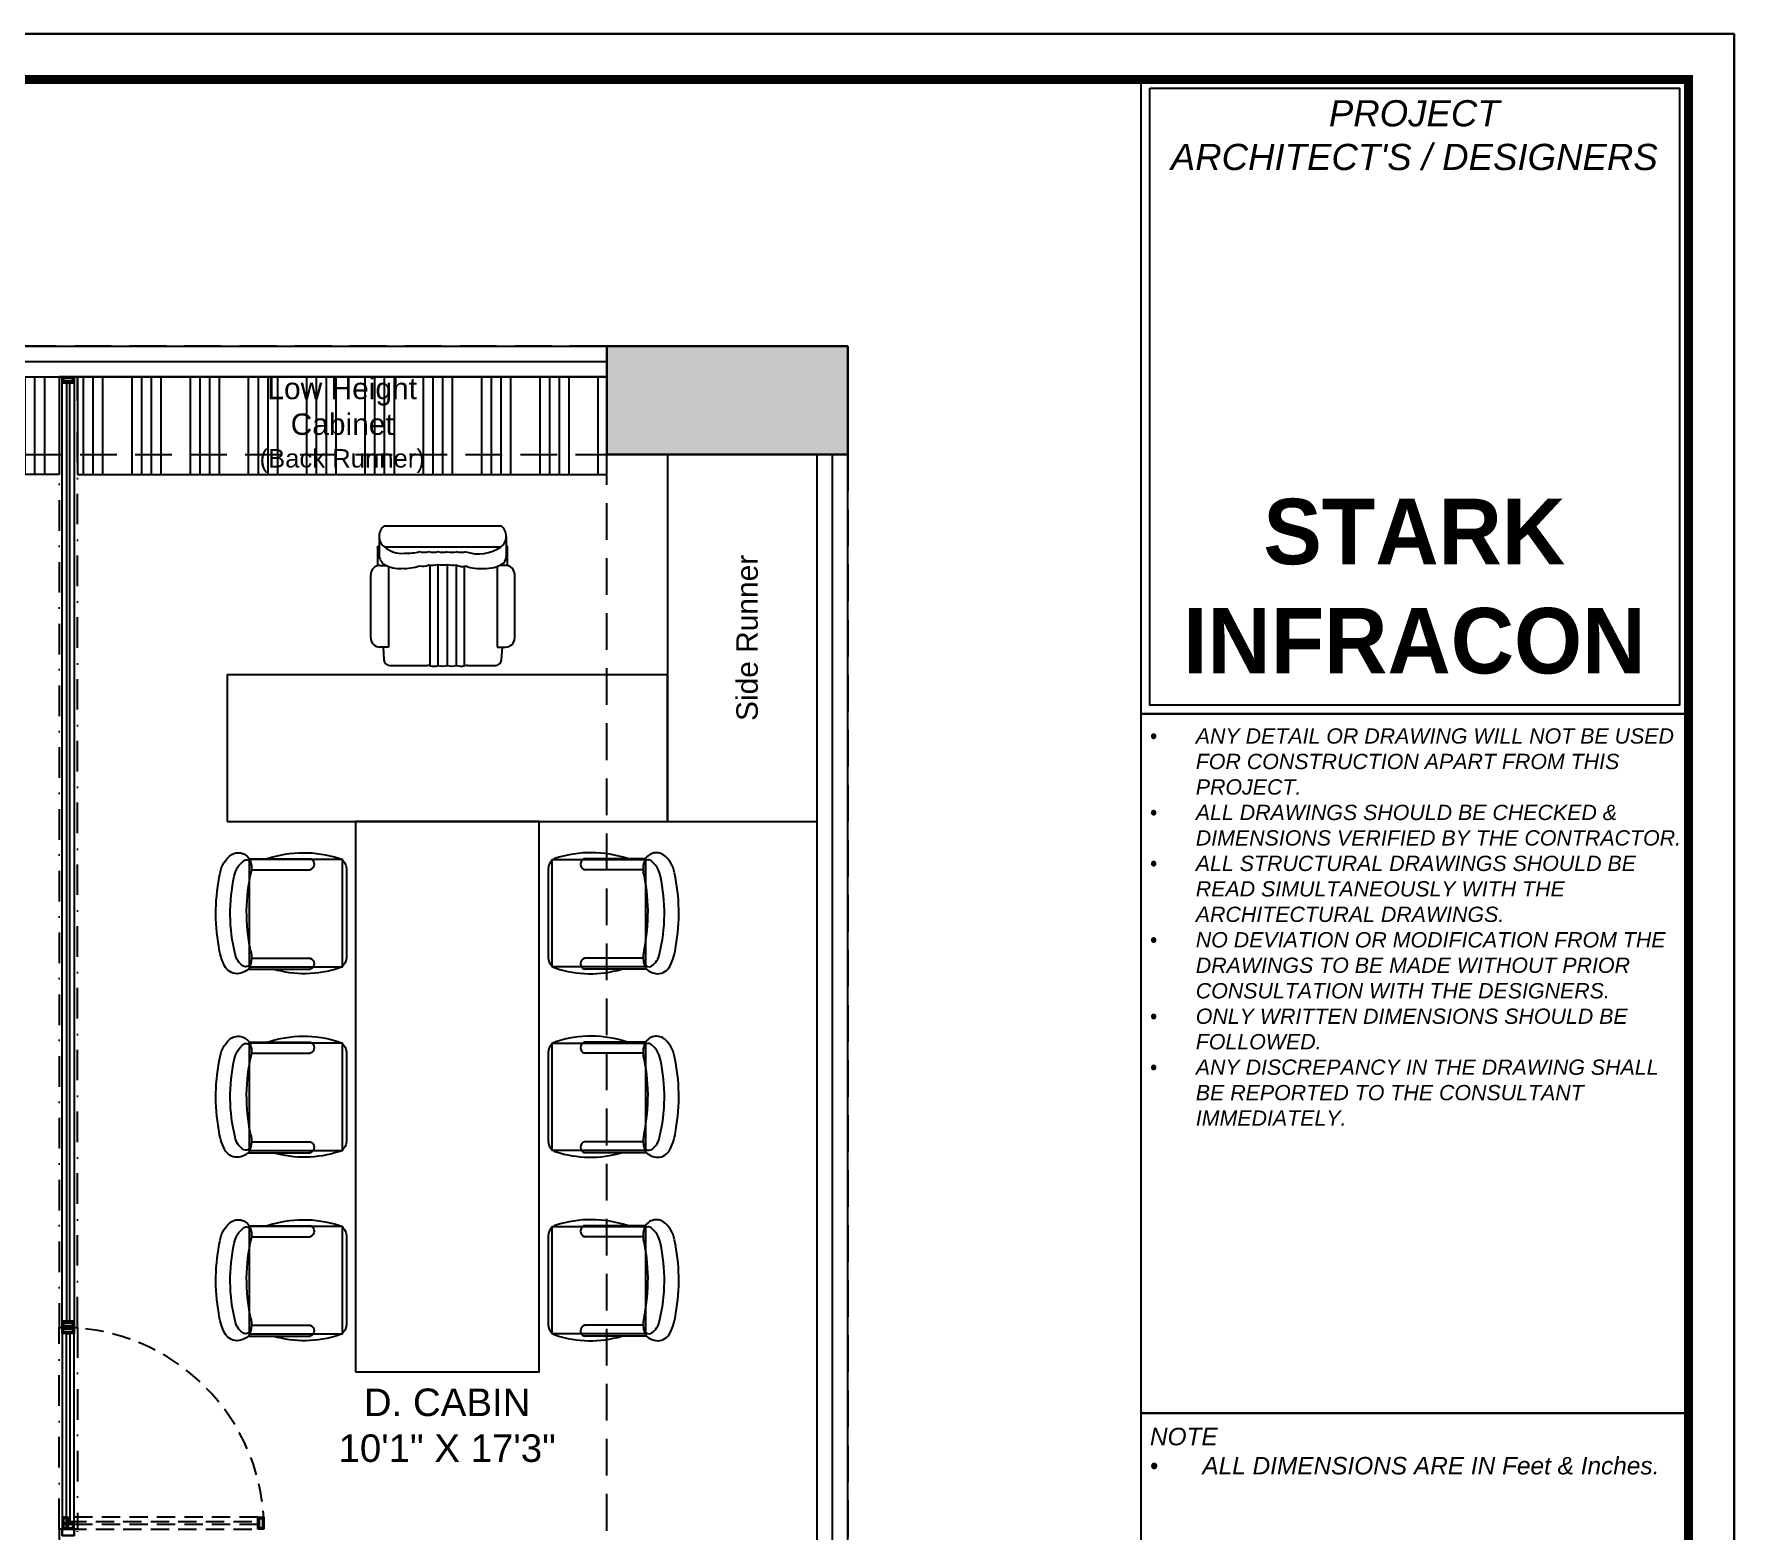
# Model space of a CAD drawing. Header units: inches. Extents: x -1805 to -919, y 1140 to 1766.
# Drawn here: x -1197.1 to -919.3, y 1521.6 to 1766.2 of the extents above; entities that cross this region are included whole.
import ezdxf

# ---------------------------------------------------------------- set-up
doc = ezdxf.new("R2010")
doc.units = ezdxf.units.IN
for name, pattern in [('( Dashed )', [0.75, 0.5, -0.25]), ('( Hidden )', [0.375, 0.25, -0.125]), ('DASHDOT', [1, 0.5, -0.25, 0, -0.25])]:
    doc.linetypes.add(name, pattern=pattern)
for name, color, linetype in [('.', 252, 'Continuous'), ('I- Beam', 1, '( Hidden )'), ('I- Furniture', 42, 'Continuous'), ('I- Glass', 4, 'Continuous'), ('I- Partitions', 42, 'Continuous'), ('I- Text', 251, 'Continuous'), ('I- Window', 140, 'Continuous')]:
    doc.layers.add(name, color=color, linetype=linetype)
doc.layers.add('I- Column', color=1, linetype='Continuous', lineweight=30)
doc.layers.add('I- Name Plate', color=250, linetype='Continuous', true_color=0x333333)
doc.styles.add('PDF Century Gothic Bold', font='GOTHICB.TTF')
doc.styles.add('PDF CenturyGothic-Bold Italic', font='ariali.ttf')
doc.styles.get("Standard").update_dxf_attribs({"font": 'arial.ttf'})

# ---------------------------------------------------------------- blocks, each defined once
blk = doc.blocks.new('Boss chair')
at = {"layer": 'I- Furniture'}
for p, q in [((0.79, 1385.41), (19.85, 1385.41)), ((-0.29, 1382.08), (-0.07, 1382.08)), ((-0.29, 1378.95), (-0.29, 1382.08)), ((-0.07, 1383.7), (-0.07, 1380.65)), ((0.88, 1381.99), (19.85, 1381.99)), ((20.72, 1383.7), (20.72, 1380.41)), ((20.93, 1382.08), (20.72, 1382.08)), ((20.93, 1378.95), (20.93, 1382.08)), ((0.06, 1378.95), (1.05, 1378.95)), ((1.44, 1378.78), (1.44, 1365.59)), ((8.25, 1362.53), (8.25, 1379)), ((9.57, 1362.58), (9.57, 1379.11)), ((11.08, 1362.58), (11.08, 1379.12)), ((12.59, 1362.58), (12.59, 1379.02)), ((13.91, 1362.53), (13.91, 1378.82)), ((19.21, 1378.78), (19.21, 1365.59)), ((20.59, 1378.95), (19.61, 1378.95)), ((-1.44, 1367.09), (-1.44, 1377.45)), ((22.09, 1367.09), (22.09, 1377.45)), ((1.44, 1365.59), (0.06, 1365.59)), ((0.57, 1365.59), (0.72, 1363.5)), ((19.21, 1365.59), (20.59, 1365.59)), ((19.92, 1363.5), (20.08, 1365.59)), ((1.72, 1362.58), (7.79, 1362.58)), ((14.37, 1362.58), (18.93, 1362.58))]:
    blk.add_line(p, q, dxfattribs=at)
for centre, radius, start, end in [((2.05, 1383.7), 2.12, 126.2812, 233.7317), ((18.6, 1383.7), 2.12, 305.9587, 53.7236), ((3.66, 1385.25), 4.34, 228.5974, 275.3746), ((4.31, 1390.42), 9.49, 268.5501, 283.6375), ((7.3, 1384.44), 3.33, 256.897, 283.103), ((8.81, 1384.44), 3.33, 256.897, 283.103), ((10.32, 1384.44), 3.33, 256.897, 283.103), ((11.83, 1384.43), 3.33, 256.897, 283.103), ((13.35, 1384.44), 3.33, 256.897, 283.103), ((16.18, 1387.3), 6.46, 251.201, 304.6733), ((0.06, 1377.45), 1.5, 90, 180), ((1.9, 1380.72), 1.97, 181.7946, 235.8557), ((3.26, 1383.56), 5.11, 241.1334, 274.3456), ((4.07, 1386.14), 7.68, 266.8123, 288.7824), ((7.07, 1381.29), 2.48, 257.9109, 293.5836), ((8.48, 1384.08), 5.08, 265.2653, 282.3883), ((10.31, 1382.34), 3.32, 256.8207, 283.4321), ((12.17, 1384.08), 5.08, 257.6117, 274.7347), ((13.53, 1380.77), 1.99, 241.8499, 286.6555), ((16.37, 1384.59), 6.16, 248.3441, 275.8416), ((17.38, 1383.63), 5.18, 265.7422, 304.7263), ((18.92, 1380.48), 1.8, 321.7092, 357.501), ((20.59, 1377.45), 1.5, 0, 90), ((0.06, 1367.09), 1.5, 180, 270), ((20.59, 1367.09), 1.5, 270, 0), ((1.72, 1363.58), 1, 184.2783, 269.996), ((7.79, 1360.24), 2.34, 78.6383, 89.996), ((8.81, 1365.34), 2.87, 258.6383, 285.2635), ((10.32, 1365.34), 2.86, 254.7143, 285.3318), ((11.84, 1365.34), 2.86, 254.669, 285.2849), ((13.34, 1365.34), 2.86, 254.7219, 281.3422), ((14.37, 1360.24), 2.34, 89.996, 101.3422), ((18.93, 1363.58), 1, 269.996, 355.7199)]:
    blk.add_arc(centre, radius, start, end, dxfattribs=at)
blk = doc.blocks.new('Visitor chair')
at = {"layer": 'I- Furniture'}
for p, q in [((-34.83, 1376.63), (-34.83, 1366.64)), ((-33.02, 1376.23), (-33.02, 1366.64)), ((-18.56, 1376.26), (-18.56, 1366.64)), ((-17.93, 1376.31), (-16.81, 1376.69)), ((-16.75, 1376.77), (-16.75, 1366.64)), ((-33.19, 1360.74), (-18.62, 1360.74))]:
    blk.add_line(p, q, dxfattribs=at)
blk.add_lwpolyline([(-34.69, 1376.63), (-17.13, 1376.63), (-17.13, 1361.36), (-34.69, 1361.36)], close=True, dxfattribs=at)
for centre, radius, start, end in [((-31.72, 1376.79), 4.65, 99.5401, 145.0663), ((-25.92, 1351.03), 31.04, 79.9712, 102.2049), ((-21.71, 1371.7), 9.97, 63.9114, 83.1551), ((-33.71, 1378.4), 2.09, 149.9133, 259.8005), ((-31.15, 1374.86), 4.28, 100.8695, 141.9213), ((-25.96, 1351.45), 28.27, 76.3272, 102.2513), ((-19.75, 1375.98), 2.97, 34.5473, 80.7893), ((-18.29, 1378.6), 2.27, 359.5378, 64.6463), ((-19, 1378.72), 2.98, 317.1203, 357.3881), ((-33.85, 1377.09), 0.785, 148.1777, 252.6848), ((-33.24, 1379.09), 2.87, 252.9342, 281.298), ((-26.02, 1347.54), 29.5, 77.9866, 103.1824), ((-18.71, 1381.36), 5.1, 256.7604, 277.2658), ((-18.08, 1377.2), 0.908, 271.396, 30.6615), ((-17.14, 1367.73), 18.67, 161.4128, 197.9306), ((-34.14, 1367.61), 18.12, 341.9061, 16.284), ((-33.93, 1366.97), 0.963, 199.5986, 340.4006), ((-17.65, 1366.97), 0.963, 199.5994, 340.4014), ((-33.19, 1362.54), 1.8, 197.9306, 270), ((-18.62, 1362.54), 1.8, 270, 341.9061)]:
    blk.add_arc(centre, radius, start, end, dxfattribs=at)

msp = doc.modelspace()

# ---------------------------------------------------------------- hatches: boundary and pattern name
at = {"layer": '.', "transparency": 33554687}
h = msp.add_hatch(dxfattribs=at)
h.set_pattern_fill('ANSI34', color=42, scale=0.5, angle=45)
h.paths.add_polyline_path([(-1193.039, 1694.16), (-1327.974, 1694.16), (-1327.974, 1710.16), (-1193.039, 1710.16)])
h = msp.add_hatch(dxfattribs=at)
h.set_pattern_fill('ANSI34', color=42, scale=0.5, angle=45)
h.paths.add_polyline_path([(-1190.039, 1694.16), (-1103.514, 1694.16), (-1103.514, 1710.16), (-1190.039, 1710.16)])
at = {"layer": 'I- Furniture', "true_color": 0x939598, "transparency": 33554687}
h = msp.add_hatch(color=252, dxfattribs=at)
h.dxf.hatch_style = 1
h.paths.add_polyline_path([(-1064.099, 1715.16), (-1103.514, 1715.16), (-1103.514, 1697.432), (-1064.099, 1697.432)])

# ---------------------------------------------------------------- linework, layer by layer
at = {"layer": 'I- Beam', "ltscale": 24, "elevation": 0}
for points in [[(-1103.514, 1715.16), (-1351.604, 1715.16), (-1351.604, 1697.432), (-1103.514, 1697.432)], [(-1103.514, 1697.432), (-1064.099, 1697.432), (-1064.099, 1188.487), (-1103.514, 1188.487)]]:
    msp.add_lwpolyline(points, close=True, dxfattribs=at)
at = {"layer": 'I- Column', "elevation": 0}
msp.add_lwpolyline([(-1064.099, 1715.16), (-1103.514, 1715.16), (-1103.514, 1697.432), (-1064.099, 1697.432)], close=True, dxfattribs=at)
at = {"layer": 'I- Furniture', "elevation": 0}
for points in [[(-1193.039, 1694.16), (-1327.974, 1694.16), (-1327.974, 1710.16), (-1193.039, 1710.16)], [(-1190.039, 1694.16), (-1103.514, 1694.16), (-1103.514, 1710.16), (-1190.039, 1710.16)], [(-1093.569, 1637.432), (-1069.099, 1637.432), (-1069.099, 1697.432), (-1093.569, 1697.432)], [(-1165.569, 1637.432), (-1093.569, 1637.432), (-1093.569, 1661.432), (-1165.569, 1661.432)], [(-1144.569, 1547.432), (-1114.569, 1547.432), (-1114.569, 1637.432), (-1144.569, 1637.432)]]:
    msp.add_lwpolyline(points, close=True, dxfattribs=at)
at = {"layer": 'I- Glass', "color": 251, "lineweight": 30, "true_color": 0x636466, "elevation": 0}
for points in [[(-1192.539, 1710.16), (-1190.539, 1710.16), (-1190.539, 1709.16), (-1192.539, 1709.16)], [(-1192.289, 1709.91), (-1190.789, 1709.91), (-1190.789, 1709.41), (-1192.289, 1709.41)], [(-1192.539, 1554.722), (-1190.539, 1554.722), (-1190.539, 1555.722), (-1192.539, 1555.722)], [(-1192.289, 1554.972), (-1190.789, 1554.972), (-1190.789, 1555.472), (-1192.289, 1555.472)], [(-1192.539, 1521.722), (-1190.539, 1521.722), (-1190.539, 1520.722), (-1192.539, 1520.722)]]:
    msp.add_lwpolyline(points, close=True, dxfattribs=at)
at = {"layer": 'I- Glass', "color": 251, "true_color": 0x636466, "elevation": 0}
for points in [[(-1190.539, 1555.722), (-1192.539, 1555.722), (-1192.539, 1709.16), (-1190.539, 1709.16)], [(-1190.541, 1553.722), (-1192.541, 1553.722), (-1192.541, 1522.722), (-1190.541, 1522.722)]]:
    msp.add_lwpolyline(points, close=True, dxfattribs=at)
at = {"layer": 'I- Glass', "elevation": 0}
for points in [[(-1191.789, 1555.722), (-1191.289, 1555.722), (-1191.289, 1709.16), (-1191.789, 1709.16)], [(-1191.791, 1553.722), (-1191.291, 1553.722), (-1191.291, 1522.722), (-1191.791, 1522.722)]]:
    msp.add_lwpolyline(points, close=True, dxfattribs=at)
at = {"layer": 'I- Glass', "color": 251, "linetype": '( Dashed )', "ltscale": 6, "true_color": 0x636466, "elevation": 0}
for points in [[(-1192.541, 1554.722), (-1190.541, 1554.722), (-1190.541, 1553.722), (-1192.541, 1553.722)], [(-1192.291, 1554.472), (-1190.791, 1554.472), (-1190.791, 1553.972), (-1192.291, 1553.972)], [(-1192.541, 1523.722), (-1192.541, 1521.722), (-1191.541, 1521.722), (-1191.541, 1523.722)], [(-1192.541, 1521.722), (-1190.541, 1521.722), (-1190.541, 1522.722), (-1192.541, 1522.722)], [(-1192.291, 1523.472), (-1192.291, 1521.972), (-1191.791, 1521.972), (-1191.791, 1523.472)], [(-1160.541, 1521.722), (-1160.541, 1523.722), (-1191.541, 1523.722), (-1191.541, 1521.722)], [(-1159.541, 1523.722), (-1159.541, 1521.722), (-1160.541, 1521.722), (-1160.541, 1523.722)], [(-1159.791, 1523.472), (-1159.791, 1521.972), (-1160.291, 1521.972), (-1160.291, 1523.472)], [(-1192.291, 1521.972), (-1190.791, 1521.972), (-1190.791, 1522.472), (-1192.291, 1522.472)]]:
    msp.add_lwpolyline(points, close=True, dxfattribs=at)
at = {"layer": 'I- Glass', "linetype": '( Dashed )', "ltscale": 6, "elevation": 0}
msp.add_lwpolyline([(-1160.541, 1522.972), (-1160.541, 1522.472), (-1191.541, 1522.472), (-1191.541, 1522.972)], close=True, dxfattribs=at)
at = {"layer": 'I- Glass', "linetype": '( Dashed )', "ltscale": 6}
msp.add_arc((-1192.541, 1521.722, 0), 33, 0, 90, dxfattribs=at)
at = {"layer": 'I- Name Plate', "lineweight": 30, "elevation": 0}
msp.add_lwpolyline([(-1804.844, 1140.041), (-919.269, 1140.041), (-919.269, 1766.187), (-1804.844, 1766.187)], close=True, dxfattribs=at)
at = {"layer": 'I- Name Plate', "lineweight": 40, "const_width": 1.473, "elevation": 0}
msp.add_lwpolyline([(-1797.413, 1147.472), (-926.7, 1147.472), (-926.7, 1758.757), (-1797.413, 1758.757)], close=True, dxfattribs=at)
at = {"layer": 'I- Name Plate', "elevation": 0}
for points in [[(-1016.159, 1758.757), (-926.722, 1758.757), (-926.722, 1655.039), (-1016.159, 1655.039)], [(-926.722, 1147.495), (-1016.159, 1147.495), (-1016.159, 1758.734), (-926.722, 1758.734)], [(-1014.731, 1757.329), (-928.15, 1757.329), (-928.15, 1656.466), (-1014.731, 1656.466)], [(-1016.159, 1655.039), (-926.722, 1655.039), (-926.722, 1540.677), (-1016.159, 1540.677)], [(-1016.159, 1540.677), (-926.7, 1540.677), (-926.7, 1478.999), (-1016.159, 1478.999)]]:
    msp.add_lwpolyline(points, close=True, dxfattribs=at)
at = {"layer": 'I- Partitions', "linetype": 'DASHDOT', "ltscale": 10, "elevation": 0}
for points in [[(-1193.039, 1554.722), (-1190.039, 1554.722), (-1190.039, 1710.16), (-1193.039, 1710.16)], [(-1193.039, 1554.722), (-1190.039, 1554.722), (-1190.039, 1521.722), (-1193.039, 1521.722)], [(-1193.039, 1503.722), (-1190.039, 1503.722), (-1190.039, 1521.722), (-1193.039, 1521.722)]]:
    msp.add_lwpolyline(points, close=True, dxfattribs=at)
at = {"layer": 'I- Window', "ltscale": 5, "transparency": 33554687}
for p, q in [((-1351.604, 1715.16, 0), (-1103.514, 1715.16, 0)), ((-1351.604, 1710.16, 0), (-1103.514, 1710.16, 0)), ((-1069.099, 1454.16, 0), (-1069.099, 1697.432, 0)), ((-1064.099, 1454.16, 0), (-1064.099, 1697.432, 0))]:
    msp.add_line(p, q, dxfattribs=at)
at = {"layer": 'I- Window', "color": 254, "linetype": 'Continuous', "ltscale": 5, "transparency": 33554687}
for p, q in [((-1351.604, 1712.66, 0), (-1103.514, 1712.66, 0)), ((-1066.599, 1454.16, 0), (-1066.599, 1697.432, 0))]:
    msp.add_line(p, q, dxfattribs=at)

# ---------------------------------------------------------------- block references
at = {"layer": 'I- Furniture'}
msp.add_blockref('Boss chair', (-1140.648, 300.354, 0), dxfattribs=at)
at = {"layer": 'I- Furniture', "xscale": -1, "rotation": 90}
for p in [(214.669, 1596.525, 0), (214.669, 1566.525, 0), (214.669, 1536.525, 0)]:
    msp.add_blockref('Visitor chair', p, dxfattribs=at)
at = {"layer": 'I- Furniture', "rotation": 270}
for p in [(-2473.807, 1596.525, 0), (-2473.807, 1566.525, 0), (-2473.807, 1536.525, 0)]:
    msp.add_blockref('Visitor chair', p, dxfattribs=at)

# ---------------------------------------------------------------- texts
at = {"layer": 'I- Name Plate', "lineweight": 30, "attachment_point": 1}
for s, width, heights, insert, char_height, style in [("\\pxqc;PROJECT \\PARCHITECT'S / DESIGNERS", 101.67735, [-11.641], (-1022.366, 1755.366, 0), 4.28322, 'PDF CenturyGothic-Bold Italic'), ('\\pxqc;STARK \\PINFRACON', 101.67735, [-29.363], (-1022.366, 1690.199, 0), 10.70806, 'PDF Century Gothic Bold'), ('\\pxi-3,l3,ql,t3;{\\fSymbol|b0|i1|c2|p18;·^I}ANY DETAIL OR DRAWING WILL NOT BE USED FOR CONSTRUCTION APART FROM THIS PROJECT.\\P{\\fSymbol|b0|i1|c2|p18;·^I}ALL DRAWINGS SHOULD BE CHECKED & DIMENSIONS VERIFIED BY THE CONTRACTOR.\\P{\\fSymbol|b0|i1|c2|p18;·^I}ALL STRUCTURAL DRAWINGS SHOULD BE READ SIMULTANEOUSLY WITH THE ARCHITECTURAL DRAWINGS.\\P{\\fSymbol|b0|i1|c2|p18;·^I}NO DEVIATION OR MODIFICATION FROM THE DRAWINGS TO BE MADE WITHOUT PRIOR CONSULTATION WITH THE DESIGNERS.\\P{\\fSymbol|b0|i1|c2|p18;·^I}ONLY WRITTEN DIMENSIONS SHOULD BE FOLLOWED.\\P{\\fSymbol|b0|i1|c2|p18;·^I}ANY DISCREPANCY IN THE DRAWING SHALL BE REPORTED TO THE CONSULTANT IMMEDIATELY.', 86.57173, [-65.601], (-1014.731, 1652.665, 0), 2.498547, 'PDF CenturyGothic-Bold Italic'), ('\\pxi-3,l3,ql,t3;NOTE\\P\\pq*;{\\fSymbol|b0|i1|c2|p18;·^I}ALL DIMENSIONS ARE IN Feet & Inches.', 86.57173, [-7.78], (-1014.731, 1538.303, 0), 2.85548, 'PDF CenturyGothic-Bold Italic')]:
    msp.add_mtext_dynamic_manual_height_columns(s, width=width, gutter_width=27.484, heights=heights, dxfattribs=dict(at, insert=insert, char_height=char_height, style=style))
at = {"layer": 'I- Text', "attachment_point": 1}
for s, width, heights, insert, char_height in [('\\pxqc;Low Height \\PCabinet ^J{\\H0.85714x;(Back Runner)}', 43.71835, [-15.659], (-1168.613, 1709.978, 0), 3.5), ('\\pxqc;D. CABIN\\P10\'1" X 17\'3"', 71.48649, [-12.175], (-1165.343, 1544.73, 0), 4.5)]:
    msp.add_mtext_dynamic_manual_height_columns(s, width=width, gutter_width=12.5, heights=heights, dxfattribs=dict(at, insert=insert, char_height=char_height))
at = {"layer": 'I- Text', "insert": (-1082.331, 1645.595, 0), "char_height": 3.5, "attachment_point": 1, "rotation": 90}
msp.add_mtext_dynamic_manual_height_columns('\\pxqc;Side Runner', width=43.71835, gutter_width=12.5, heights=[-3.619], dxfattribs=at)

doc.saveas('drawing.dxf')
